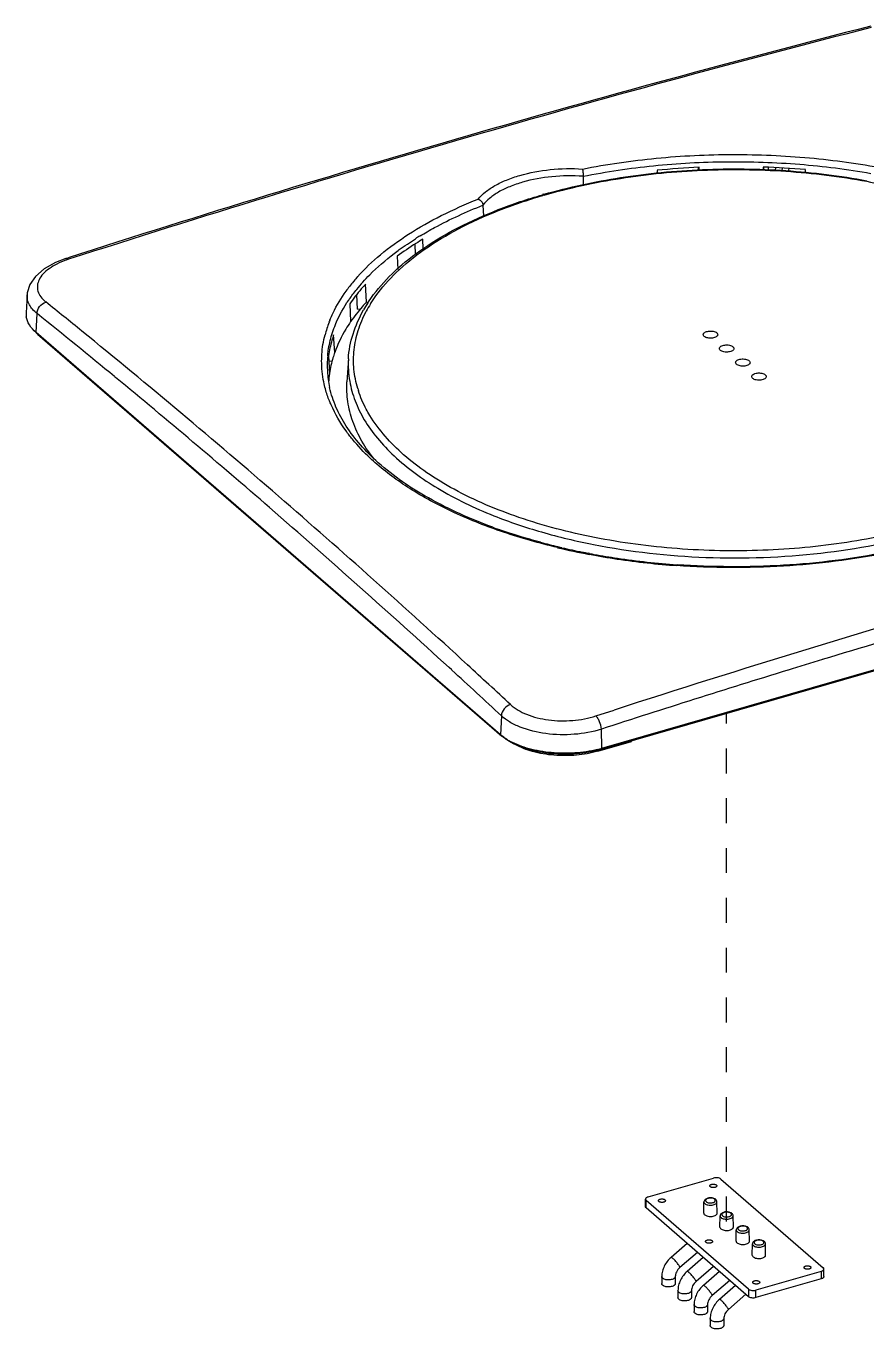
# Model space of a CAD drawing. Header units: millimetres. Extents: x -1 to 407, y -1 to 283.
# Drawn here: x 88 to 166.1, y 95.5 to 216.4 of the extents above; entities that cross this region are included whole.
import ezdxf

# ---------------------------------------------------------------- set-up
doc = ezdxf.new("R2010")
doc.units = ezdxf.units.MM
doc.header["$LTSCALE"] = 23.1
doc.linetypes.add('DASHED', pattern=[0.2, 0.1, -0.1])
doc.layers.get('0').update_dxf_attribs({"linetype": 'CONTINUOUS'})
doc.layers.add('_754668', color=7, linetype='CONTINUOUS')

msp = doc.modelspace()

# ---------------------------------------------------------------- linework, layer by layer
at = {"color": 4, "linetype": 'DASHED'}
msp.add_line((153.04, 105.44), (153.04, 152.61), dxfattribs=at)
at = {"color": 7, "linetype": 'Continuous'}
for p, q in [((145.76, 107.72), (151.82, 109.47)), ((152.5, 109.38), (162, 101.15)), ((145.51, 106.81), (145.51, 107.5)), ((155.07, 99.15), (145.57, 107.38)), ((145.57, 106.69), (145.57, 107.38)), ((155.07, 98.46), (145.57, 106.69)), ((150.91, 106.22), (150.93, 107.26)), ((152.16, 106.22), (152.14, 107.26)), ((152.41, 104.92), (152.43, 105.96)), ((153.66, 104.92), (153.64, 105.96)), ((153.91, 103.62), (153.93, 104.66)), ((155.16, 103.62), (155.14, 104.66)), ((149.37, 103.4), (147.88, 102.11)), ((155.41, 102.32), (155.43, 103.36)), ((156.66, 102.32), (156.64, 103.36)), ((150.32, 102.57), (148.7, 101.17)), ((150.87, 102.1), (149.38, 100.81)), ((151.82, 101.27), (150.2, 99.87)), ((152.37, 100.8), (150.88, 99.51)), ((161.82, 100.81), (155.76, 99.06)), ((161.82, 100.81), (161.82, 100.12)), ((162.07, 100.33), (162.07, 101.03)), ((147.02, 100.33), (147.02, 99.68)), ((148.27, 100.33), (148.27, 99.68)), ((153.32, 99.97), (151.7, 98.57)), ((153.87, 99.5), (152.38, 98.21)), ((155.07, 99.15), (155.07, 98.46)), ((161.82, 100.12), (155.76, 98.37)), ((148.52, 99.03), (148.52, 98.38)), ((149.77, 99.03), (149.77, 98.38)), ((154.82, 98.68), (153.2, 97.27)), ((155.76, 98.37), (155.76, 99.06)), ((150.02, 97.73), (150.02, 97.08)), ((151.27, 97.73), (151.27, 97.08)), ((151.52, 96.43), (151.52, 95.78)), ((152.77, 96.43), (152.77, 95.78))]:
    msp.add_line(p, q, dxfattribs=at)
for centre in [(151.67, 107.03), (153.17, 105.73), (154.67, 104.43), (156.17, 103.13)]:
    msp.add_arc(centre, 0.58, 60.1381, 64.2357, dxfattribs=at)
for points, knots in [([(151.47, 108.74), (151.47, 108.76), (151.48, 108.79), (151.51, 108.83), (151.57, 108.86), (151.61, 108.88), (151.63, 108.88)], [0, 0, 0, 0, 0.19064, 0.413693, 0.68398, 1, 1, 1, 1]), ([(151.63, 108.88), (151.66, 108.89), (151.71, 108.9), (151.79, 108.91), (151.86, 108.9), (151.92, 108.89), (151.97, 108.88), (152.02, 108.86), (152.08, 108.83), (152.11, 108.79), (152.12, 108.76), (152.12, 108.74)], [0, 0, 0, 0, 0.143732, 0.295126, 0.446484, 0.519805, 0.590321, 0.719784, 0.830494, 0.921896, 1, 1, 1, 1]), ([(152.5, 109.38), (152.46, 109.41), (152.37, 109.46), (152.19, 109.5), (152.01, 109.51), (151.88, 109.49), (151.82, 109.47)], [0, 0, 0, 0, 0.208441, 0.462084, 0.736225, 1, 1, 1, 1]), ([(145.76, 107.72), (145.72, 107.71), (145.66, 107.69), (145.58, 107.64), (145.52, 107.58), (145.51, 107.53), (145.51, 107.5)], [0, 0, 0, 0, 0.316032, 0.58626, 0.809353, 1, 1, 1, 1]), ([(151.92, 107.55), (151.87, 107.57), (151.78, 107.61), (151.62, 107.63), (151.46, 107.63), (151.31, 107.61), (151.17, 107.56), (151.05, 107.49), (150.96, 107.39), (150.94, 107.3), (150.93, 107.26)], [0, 0, 0, 0, 0.126112, 0.261276, 0.400104, 0.535659, 0.662389, 0.779019, 0.889845, 1, 1, 1, 1]), ([(151.96, 108.6), (151.93, 108.59), (151.88, 108.58), (151.79, 108.58), (151.72, 108.58), (151.67, 108.59), (151.62, 108.6), (151.57, 108.62), (151.51, 108.66), (151.48, 108.7), (151.47, 108.73), (151.47, 108.74)], [0, 0, 0, 0, 0.143732, 0.295126, 0.446484, 0.519805, 0.590321, 0.719784, 0.830494, 0.921896, 1, 1, 1, 1]), ([(152.12, 108.74), (152.12, 108.73), (152.11, 108.7), (152.08, 108.66), (152.02, 108.62), (151.98, 108.61), (151.96, 108.6)], [0, 0, 0, 0, 0.19064, 0.413693, 0.68398, 1, 1, 1, 1]), ([(145.51, 107.5), (145.51, 107.48), (145.52, 107.43), (145.55, 107.4), (145.57, 107.38)], [0, 0, 0, 0, 0.460785, 1, 1, 1, 1]), ([(145.57, 106.69), (145.55, 106.7), (145.52, 106.74), (145.51, 106.79), (145.51, 106.81)], [0, 0, 0, 0, 0.539215, 1, 1, 1, 1]), ([(146.71, 107.37), (146.71, 107.38), (146.72, 107.41), (146.75, 107.45), (146.8, 107.49), (146.85, 107.5), (146.87, 107.51)], [0, 0, 0, 0, 0.19064, 0.413693, 0.68398, 1, 1, 1, 1]), ([(147.19, 107.23), (147.17, 107.22), (147.11, 107.21), (147.03, 107.2), (146.96, 107.21), (146.91, 107.22), (146.86, 107.23), (146.8, 107.25), (146.75, 107.28), (146.72, 107.32), (146.71, 107.35), (146.71, 107.37)], [0, 0, 0, 0, 0.143732, 0.295126, 0.446484, 0.519805, 0.590321, 0.719784, 0.830494, 0.921896, 1, 1, 1, 1]), ([(146.87, 107.51), (146.89, 107.52), (146.95, 107.53), (147.03, 107.53), (147.1, 107.53), (147.16, 107.52), (147.2, 107.51), (147.26, 107.49), (147.31, 107.45), (147.35, 107.41), (147.36, 107.38), (147.36, 107.37)], [0, 0, 0, 0, 0.143732, 0.295126, 0.446484, 0.519805, 0.590321, 0.719784, 0.830494, 0.921896, 1, 1, 1, 1]), ([(147.36, 107.37), (147.36, 107.35), (147.35, 107.32), (147.31, 107.28), (147.26, 107.25), (147.22, 107.23), (147.19, 107.23)], [0, 0, 0, 0, 0.19064, 0.413693, 0.68398, 1, 1, 1, 1]), ([(150.93, 107.26), (150.93, 107.23), (150.95, 107.17), (150.99, 107.13), (151.02, 107.1)], [0, 0, 0, 0, 0.460564, 1, 1, 1, 1]), ([(151.02, 107.1), (151.05, 107.07), (151.15, 107.02), (151.31, 106.97), (151.5, 106.95), (151.69, 106.96), (151.87, 107), (152, 107.05), (152.07, 107.11), (152.11, 107.16), (152.14, 107.21), (152.14, 107.24), (152.14, 107.26)], [0, 0, 0, 0, 0.11411, 0.250743, 0.401357, 0.554282, 0.697404, 0.820642, 0.87316, 0.919633, 0.961191, 1, 1, 1, 1]), ([(151.93, 107.5), (151.9, 107.53), (151.81, 107.57), (151.65, 107.61), (151.48, 107.61), (151.32, 107.59), (151.2, 107.54), (151.13, 107.49), (151.1, 107.45), (151.08, 107.4), (151.09, 107.35), (151.11, 107.31), (151.13, 107.28), (151.14, 107.27)], [0, 0, 0, 0, 0.122648, 0.271904, 0.433234, 0.588437, 0.72109, 0.776101, 0.823654, 0.865832, 0.906482, 0.950123, 1, 1, 1, 1]), ([(151.14, 107.27), (151.18, 107.24), (151.27, 107.19), (151.42, 107.16), (151.6, 107.15), (151.76, 107.18), (151.88, 107.23), (151.95, 107.28), (151.98, 107.32), (151.99, 107.37), (151.99, 107.42), (151.97, 107.46), (151.95, 107.49), (151.93, 107.5)], [0, 0, 0, 0, 0.122648, 0.271904, 0.433234, 0.588437, 0.72109, 0.776101, 0.823654, 0.865832, 0.906482, 0.950123, 1, 1, 1, 1]), ([(152.03, 107.48), (152.02, 107.49), (152, 107.5), (151.98, 107.52), (151.96, 107.53)], [0, 0, 0, 0, 0.24449, 1, 1, 1, 1]), ([(152.14, 107.26), (152.14, 107.3), (152.12, 107.39), (152.06, 107.45), (152.03, 107.48)], [0, 0, 0, 0, 0.498898, 1, 1, 1, 1]), ([(150.91, 106.22), (150.91, 106.19), (150.93, 106.13), (150.97, 106.08), (151, 106.06)], [0, 0, 0, 0, 0.460566, 1, 1, 1, 1]), ([(151, 106.06), (151.04, 106.02), (151.13, 105.97), (151.31, 105.92), (151.5, 105.9), (151.7, 105.91), (151.88, 105.95), (152.01, 106.01), (152.09, 106.07), (152.13, 106.11), (152.16, 106.16), (152.16, 106.2), (152.16, 106.22)], [0, 0, 0, 0, 0.114107, 0.250738, 0.401349, 0.554272, 0.697395, 0.820636, 0.873156, 0.919632, 0.96119, 1, 1, 1, 1]), ([(153.42, 106.25), (153.37, 106.27), (153.28, 106.31), (153.12, 106.33), (152.96, 106.33), (152.81, 106.31), (152.67, 106.26), (152.55, 106.19), (152.46, 106.09), (152.44, 106), (152.43, 105.96)], [0, 0, 0, 0, 0.126112, 0.261276, 0.400104, 0.535659, 0.662389, 0.779019, 0.889845, 1, 1, 1, 1]), ([(152.43, 105.96), (152.43, 105.93), (152.45, 105.87), (152.49, 105.83), (152.52, 105.81)], [0, 0, 0, 0, 0.460564, 1, 1, 1, 1]), ([(152.52, 105.81), (152.55, 105.77), (152.65, 105.72), (152.81, 105.67), (153, 105.65), (153.19, 105.66), (153.37, 105.7), (153.5, 105.75), (153.57, 105.81), (153.61, 105.86), (153.64, 105.91), (153.64, 105.94), (153.64, 105.96)], [0, 0, 0, 0, 0.11411, 0.250743, 0.401357, 0.554282, 0.697404, 0.820642, 0.87316, 0.919633, 0.961191, 1, 1, 1, 1]), ([(153.43, 106.2), (153.4, 106.23), (153.31, 106.27), (153.15, 106.31), (152.98, 106.32), (152.82, 106.29), (152.7, 106.24), (152.63, 106.19), (152.6, 106.15), (152.58, 106.1), (152.59, 106.05), (152.61, 106.01), (152.63, 105.98), (152.64, 105.97)], [0, 0, 0, 0, 0.122648, 0.271904, 0.433234, 0.588437, 0.72109, 0.776101, 0.823654, 0.865832, 0.906482, 0.950123, 1, 1, 1, 1]), ([(152.64, 105.97), (152.68, 105.94), (152.77, 105.89), (152.92, 105.86), (153.1, 105.85), (153.26, 105.88), (153.38, 105.93), (153.45, 105.98), (153.48, 106.02), (153.49, 106.07), (153.49, 106.12), (153.47, 106.16), (153.45, 106.19), (153.43, 106.2)], [0, 0, 0, 0, 0.122648, 0.271904, 0.433234, 0.588437, 0.72109, 0.776101, 0.823654, 0.865832, 0.906482, 0.950123, 1, 1, 1, 1]), ([(153.53, 106.18), (153.52, 106.19), (153.5, 106.21), (153.48, 106.22), (153.46, 106.23)], [0, 0, 0, 0, 0.24449, 1, 1, 1, 1]), ([(153.64, 105.96), (153.64, 106), (153.62, 106.09), (153.56, 106.15), (153.53, 106.18)], [0, 0, 0, 0, 0.498898, 1, 1, 1, 1]), ([(152.41, 104.92), (152.41, 104.89), (152.43, 104.83), (152.47, 104.78), (152.5, 104.76)], [0, 0, 0, 0, 0.460566, 1, 1, 1, 1]), ([(152.5, 104.76), (152.54, 104.73), (152.63, 104.67), (152.81, 104.62), (153, 104.6), (153.2, 104.61), (153.38, 104.65), (153.51, 104.71), (153.59, 104.77), (153.63, 104.81), (153.66, 104.87), (153.66, 104.9), (153.66, 104.92)], [0, 0, 0, 0, 0.114107, 0.250738, 0.401349, 0.554272, 0.697395, 0.820636, 0.873156, 0.919632, 0.96119, 1, 1, 1, 1]), ([(154.92, 104.95), (154.87, 104.98), (154.78, 105.01), (154.62, 105.03), (154.46, 105.03), (154.31, 105.01), (154.17, 104.96), (154.05, 104.89), (153.96, 104.79), (153.94, 104.7), (153.93, 104.66)], [0, 0, 0, 0, 0.126112, 0.261276, 0.400104, 0.535659, 0.662389, 0.779019, 0.889845, 1, 1, 1, 1]), ([(153.93, 104.66), (153.93, 104.63), (153.95, 104.57), (153.99, 104.53), (154.02, 104.51)], [0, 0, 0, 0, 0.460564, 1, 1, 1, 1]), ([(154.02, 104.51), (154.05, 104.47), (154.15, 104.42), (154.31, 104.37), (154.5, 104.35), (154.69, 104.36), (154.87, 104.4), (155, 104.46), (155.07, 104.51), (155.11, 104.56), (155.14, 104.61), (155.14, 104.64), (155.14, 104.66)], [0, 0, 0, 0, 0.11411, 0.250743, 0.401357, 0.554282, 0.697404, 0.820642, 0.87316, 0.919633, 0.961191, 1, 1, 1, 1]), ([(154.93, 104.9), (154.9, 104.93), (154.81, 104.98), (154.65, 105.01), (154.48, 105.02), (154.32, 104.99), (154.2, 104.94), (154.13, 104.89), (154.1, 104.85), (154.08, 104.8), (154.09, 104.75), (154.11, 104.71), (154.13, 104.68), (154.14, 104.67)], [0, 0, 0, 0, 0.122648, 0.271904, 0.433234, 0.588437, 0.72109, 0.776101, 0.823654, 0.865832, 0.906482, 0.950123, 1, 1, 1, 1]), ([(154.14, 104.67), (154.18, 104.64), (154.27, 104.6), (154.42, 104.56), (154.6, 104.55), (154.76, 104.58), (154.88, 104.63), (154.95, 104.68), (154.98, 104.72), (154.99, 104.77), (154.99, 104.82), (154.97, 104.86), (154.95, 104.89), (154.93, 104.9)], [0, 0, 0, 0, 0.122648, 0.271904, 0.433234, 0.588437, 0.72109, 0.776101, 0.823654, 0.865832, 0.906482, 0.950123, 1, 1, 1, 1]), ([(155.03, 104.88), (155.02, 104.89), (155, 104.91), (154.98, 104.92), (154.96, 104.93)], [0, 0, 0, 0, 0.24449, 1, 1, 1, 1]), ([(155.14, 104.66), (155.14, 104.7), (155.12, 104.79), (155.06, 104.85), (155.03, 104.88)], [0, 0, 0, 0, 0.498898, 1, 1, 1, 1]), ([(151.08, 103.58), (151.08, 103.6), (151.09, 103.63), (151.12, 103.66), (151.16, 103.69), (151.23, 103.72), (151.32, 103.74), (151.43, 103.74), (151.53, 103.73), (151.62, 103.71), (151.67, 103.68), (151.69, 103.66)], [0, 0, 0, 0, 0.079722, 0.126473, 0.179265, 0.302942, 0.446252, 0.599134, 0.749574, 0.88601, 1, 1, 1, 1]), ([(151.13, 103.5), (151.11, 103.51), (151.09, 103.53), (151.08, 103.56), (151.08, 103.58)], [0, 0, 0, 0, 0.539158, 1, 1, 1, 1]), ([(151.73, 103.58), (151.73, 103.56), (151.72, 103.53), (151.69, 103.5), (151.65, 103.47), (151.58, 103.44), (151.49, 103.42), (151.39, 103.41), (151.28, 103.42), (151.2, 103.45), (151.14, 103.48), (151.13, 103.5)], [0, 0, 0, 0, 0.079722, 0.126473, 0.179265, 0.302942, 0.446252, 0.599134, 0.749574, 0.88601, 1, 1, 1, 1]), ([(151.69, 103.66), (151.7, 103.65), (151.72, 103.62), (151.73, 103.59), (151.73, 103.58)], [0, 0, 0, 0, 0.539158, 1, 1, 1, 1]), ([(153.91, 103.62), (153.91, 103.59), (153.93, 103.53), (153.97, 103.48), (154, 103.46)], [0, 0, 0, 0, 0.460566, 1, 1, 1, 1]), ([(154, 103.46), (154.04, 103.43), (154.13, 103.37), (154.31, 103.32), (154.5, 103.3), (154.7, 103.31), (154.88, 103.35), (155.01, 103.41), (155.09, 103.47), (155.13, 103.52), (155.16, 103.57), (155.16, 103.6), (155.16, 103.62)], [0, 0, 0, 0, 0.114107, 0.250738, 0.401349, 0.554272, 0.697395, 0.820636, 0.873156, 0.919632, 0.96119, 1, 1, 1, 1]), ([(156.42, 103.65), (156.37, 103.68), (156.28, 103.71), (156.12, 103.73), (155.96, 103.73), (155.81, 103.71), (155.67, 103.67), (155.55, 103.59), (155.46, 103.49), (155.44, 103.4), (155.43, 103.36)], [0, 0, 0, 0, 0.126112, 0.261276, 0.400104, 0.535659, 0.662389, 0.779019, 0.889845, 1, 1, 1, 1]), ([(155.43, 103.36), (155.43, 103.33), (155.45, 103.27), (155.49, 103.23), (155.52, 103.21)], [0, 0, 0, 0, 0.460564, 1, 1, 1, 1]), ([(155.52, 103.21), (155.55, 103.18), (155.65, 103.12), (155.81, 103.07), (156, 103.05), (156.19, 103.06), (156.37, 103.1), (156.5, 103.16), (156.57, 103.22), (156.61, 103.26), (156.64, 103.31), (156.64, 103.35), (156.64, 103.36)], [0, 0, 0, 0, 0.11411, 0.250743, 0.401357, 0.554282, 0.697404, 0.820642, 0.87316, 0.919633, 0.961191, 1, 1, 1, 1]), ([(156.43, 103.6), (156.4, 103.63), (156.31, 103.68), (156.15, 103.71), (155.98, 103.72), (155.82, 103.69), (155.7, 103.64), (155.63, 103.59), (155.6, 103.55), (155.58, 103.5), (155.59, 103.45), (155.61, 103.41), (155.63, 103.38), (155.64, 103.37)], [0, 0, 0, 0, 0.122648, 0.271904, 0.433234, 0.588437, 0.72109, 0.776101, 0.823654, 0.865832, 0.906482, 0.950123, 1, 1, 1, 1]), ([(155.64, 103.37), (155.68, 103.34), (155.77, 103.3), (155.92, 103.26), (156.1, 103.26), (156.26, 103.28), (156.38, 103.33), (156.45, 103.38), (156.48, 103.42), (156.49, 103.47), (156.49, 103.52), (156.47, 103.56), (156.45, 103.59), (156.43, 103.6)], [0, 0, 0, 0, 0.122648, 0.271904, 0.433234, 0.588437, 0.72109, 0.776101, 0.823654, 0.865832, 0.906482, 0.950123, 1, 1, 1, 1]), ([(156.53, 103.58), (156.52, 103.59), (156.5, 103.61), (156.48, 103.62), (156.46, 103.64)], [0, 0, 0, 0, 0.24449, 1, 1, 1, 1]), ([(156.64, 103.36), (156.64, 103.4), (156.62, 103.49), (156.56, 103.56), (156.53, 103.58)], [0, 0, 0, 0, 0.498898, 1, 1, 1, 1]), ([(147.88, 102.11), (147.75, 102), (147.51, 101.74), (147.24, 101.3), (147.06, 100.83), (147.02, 100.49), (147.02, 100.33)], [0, 0, 0, 0, 0.255355, 0.509435, 0.758338, 1, 1, 1, 1]), ([(148.02, 102.03), (148, 102.04), (147.97, 102.07), (147.94, 102.09), (147.91, 102.11), (147.9, 102.11), (147.89, 102.11), (147.88, 102.11)], [0, 0, 0, 0, 0.399628, 0.700599, 0.811702, 0.89688, 1, 1, 1, 1]), ([(148.7, 101.17), (148.7, 101.17), (148.7, 101.18), (148.7, 101.19), (148.7, 101.21), (148.68, 101.24), (148.65, 101.3), (148.58, 101.4), (148.49, 101.53), (148.37, 101.67), (148.25, 101.8), (148.13, 101.92), (148.06, 102), (148.02, 102.03)], [0, 0, 0, 0, 0.012418, 0.02201, 0.034321, 0.067368, 0.111476, 0.229336, 0.378041, 0.544379, 0.713418, 0.869945, 1, 1, 1, 1]), ([(155.41, 102.32), (155.41, 102.29), (155.43, 102.23), (155.47, 102.18), (155.5, 102.16)], [0, 0, 0, 0, 0.460566, 1, 1, 1, 1]), ([(155.5, 102.16), (155.54, 102.13), (155.63, 102.07), (155.81, 102.02), (156, 102), (156.2, 102.01), (156.38, 102.05), (156.51, 102.11), (156.59, 102.17), (156.63, 102.22), (156.66, 102.27), (156.66, 102.3), (156.66, 102.32)], [0, 0, 0, 0, 0.114107, 0.250738, 0.401349, 0.554272, 0.697395, 0.820636, 0.873156, 0.919632, 0.96119, 1, 1, 1, 1]), ([(148.7, 101.17), (148.57, 101.05), (148.4, 100.84), (148.29, 100.54), (148.27, 100.39), (148.27, 100.33)], [0, 0, 0, 0, 0.54274, 0.790992, 1, 1, 1, 1]), ([(149.38, 100.81), (149.25, 100.7), (149.01, 100.44), (148.74, 100), (148.56, 99.53), (148.52, 99.19), (148.52, 99.03)], [0, 0, 0, 0, 0.255355, 0.509435, 0.758338, 1, 1, 1, 1]), ([(149.52, 100.73), (149.5, 100.74), (149.47, 100.77), (149.44, 100.8), (149.41, 100.81), (149.4, 100.81), (149.39, 100.82), (149.38, 100.81)], [0, 0, 0, 0, 0.399628, 0.700599, 0.811702, 0.89688, 1, 1, 1, 1]), ([(150.2, 99.87), (150.2, 99.87), (150.2, 99.88), (150.2, 99.89), (150.2, 99.91), (150.18, 99.94), (150.15, 100), (150.08, 100.1), (149.99, 100.23), (149.87, 100.37), (149.75, 100.5), (149.63, 100.63), (149.56, 100.7), (149.52, 100.73)], [0, 0, 0, 0, 0.012418, 0.02201, 0.034321, 0.067368, 0.111476, 0.229336, 0.378041, 0.544379, 0.713418, 0.869945, 1, 1, 1, 1]), ([(160.22, 101.16), (160.22, 101.18), (160.23, 101.21), (160.26, 101.25), (160.32, 101.28), (160.36, 101.3), (160.38, 101.31)], [0, 0, 0, 0, 0.19064, 0.413693, 0.68398, 1, 1, 1, 1]), ([(160.71, 101.02), (160.68, 101.02), (160.63, 101.01), (160.54, 101), (160.47, 101), (160.42, 101.01), (160.37, 101.03), (160.32, 101.05), (160.26, 101.08), (160.23, 101.12), (160.22, 101.15), (160.22, 101.16)], [0, 0, 0, 0, 0.143732, 0.295126, 0.446484, 0.519805, 0.590321, 0.719784, 0.830494, 0.921896, 1, 1, 1, 1]), ([(160.38, 101.31), (160.41, 101.31), (160.46, 101.32), (160.54, 101.33), (160.61, 101.32), (160.67, 101.32), (160.72, 101.3), (160.77, 101.28), (160.83, 101.25), (160.86, 101.21), (160.87, 101.18), (160.87, 101.16)], [0, 0, 0, 0, 0.143732, 0.295126, 0.446484, 0.519805, 0.590321, 0.719784, 0.830494, 0.921896, 1, 1, 1, 1]), ([(160.87, 101.16), (160.87, 101.15), (160.86, 101.12), (160.83, 101.08), (160.77, 101.05), (160.73, 101.03), (160.71, 101.02)], [0, 0, 0, 0, 0.19064, 0.413693, 0.68398, 1, 1, 1, 1]), ([(161.82, 100.81), (161.85, 100.82), (161.92, 100.84), (162, 100.9), (162.06, 100.96), (162.07, 101), (162.07, 101.03)], [0, 0, 0, 0, 0.316032, 0.58626, 0.809353, 1, 1, 1, 1]), ([(162.07, 101.03), (162.07, 101.05), (162.06, 101.1), (162.02, 101.14), (162, 101.15)], [0, 0, 0, 0, 0.460785, 1, 1, 1, 1]), ([(147.1, 100.17), (147.08, 100.19), (147.03, 100.24), (147.02, 100.3), (147.02, 100.33)], [0, 0, 0, 0, 0.539149, 1, 1, 1, 1]), ([(147.1, 99.52), (147.08, 99.54), (147.03, 99.59), (147.02, 99.65), (147.02, 99.68)], [0, 0, 0, 0, 0.539158, 1, 1, 1, 1]), ([(148.27, 100.33), (148.27, 100.31), (148.26, 100.27), (148.23, 100.22), (148.19, 100.18), (148.11, 100.12), (147.98, 100.06), (147.8, 100.02), (147.6, 100.01), (147.41, 100.03), (147.24, 100.08), (147.14, 100.14), (147.1, 100.17)], [0, 0, 0, 0, 0.038834, 0.080553, 0.127253, 0.179989, 0.303542, 0.44672, 0.599469, 0.749783, 0.886107, 1, 1, 1, 1]), ([(148.27, 99.68), (148.27, 99.66), (148.26, 99.62), (148.23, 99.57), (148.19, 99.53), (148.11, 99.47), (147.98, 99.41), (147.8, 99.37), (147.6, 99.36), (147.41, 99.38), (147.24, 99.43), (147.14, 99.49), (147.1, 99.52)], [0, 0, 0, 0, 0.038835, 0.08056, 0.127269, 0.180012, 0.303576, 0.446756, 0.599499, 0.749802, 0.886114, 1, 1, 1, 1]), ([(150.2, 99.87), (150.07, 99.75), (149.9, 99.55), (149.79, 99.24), (149.77, 99.09), (149.77, 99.03)], [0, 0, 0, 0, 0.54274, 0.790992, 1, 1, 1, 1]), ([(150.88, 99.51), (150.75, 99.4), (150.51, 99.15), (150.24, 98.71), (150.06, 98.23), (150.02, 97.89), (150.02, 97.73)], [0, 0, 0, 0, 0.255355, 0.509435, 0.758338, 1, 1, 1, 1]), ([(151.02, 99.43), (151, 99.45), (150.97, 99.47), (150.94, 99.5), (150.91, 99.51), (150.9, 99.52), (150.89, 99.52), (150.88, 99.51)], [0, 0, 0, 0, 0.399628, 0.700599, 0.811702, 0.89688, 1, 1, 1, 1]), ([(151.7, 98.57), (151.7, 98.57), (151.7, 98.58), (151.7, 98.59), (151.7, 98.61), (151.68, 98.64), (151.65, 98.71), (151.58, 98.8), (151.49, 98.93), (151.37, 99.07), (151.25, 99.2), (151.13, 99.33), (151.06, 99.4), (151.02, 99.43)], [0, 0, 0, 0, 0.012418, 0.02201, 0.034321, 0.067368, 0.111476, 0.229336, 0.378041, 0.544379, 0.713418, 0.869945, 1, 1, 1, 1]), ([(155.07, 99.15), (155.11, 99.12), (155.21, 99.07), (155.38, 99.03), (155.57, 99.02), (155.7, 99.04), (155.76, 99.06)], [0, 0, 0, 0, 0.208441, 0.462084, 0.736225, 1, 1, 1, 1]), ([(155.46, 99.79), (155.46, 99.8), (155.47, 99.84), (155.5, 99.88), (155.55, 99.91), (155.6, 99.92), (155.62, 99.93)], [0, 0, 0, 0, 0.19064, 0.413693, 0.68398, 1, 1, 1, 1]), ([(155.94, 99.65), (155.92, 99.64), (155.86, 99.63), (155.78, 99.63), (155.71, 99.63), (155.66, 99.64), (155.61, 99.65), (155.55, 99.67), (155.5, 99.7), (155.47, 99.74), (155.46, 99.77), (155.46, 99.79)], [0, 0, 0, 0, 0.143732, 0.295126, 0.446484, 0.519805, 0.590321, 0.719784, 0.830494, 0.921896, 1, 1, 1, 1]), ([(155.62, 99.93), (155.64, 99.94), (155.7, 99.95), (155.78, 99.95), (155.85, 99.95), (155.91, 99.94), (155.95, 99.93), (156.01, 99.91), (156.06, 99.88), (156.1, 99.84), (156.11, 99.8), (156.11, 99.79)], [0, 0, 0, 0, 0.143732, 0.295126, 0.446484, 0.519805, 0.590321, 0.719784, 0.830494, 0.921896, 1, 1, 1, 1]), ([(156.11, 99.79), (156.11, 99.77), (156.1, 99.74), (156.06, 99.7), (156.01, 99.67), (155.97, 99.66), (155.94, 99.65)], [0, 0, 0, 0, 0.19064, 0.413693, 0.68398, 1, 1, 1, 1]), ([(162.07, 100.33), (162.07, 100.31), (162.06, 100.26), (162, 100.2), (161.92, 100.15), (161.85, 100.13), (161.82, 100.12)], [0, 0, 0, 0, 0.190647, 0.41374, 0.683968, 1, 1, 1, 1]), ([(148.6, 98.87), (148.58, 98.89), (148.53, 98.94), (148.52, 99), (148.52, 99.03)], [0, 0, 0, 0, 0.539149, 1, 1, 1, 1]), ([(148.6, 98.22), (148.58, 98.24), (148.53, 98.29), (148.52, 98.35), (148.52, 98.38)], [0, 0, 0, 0, 0.539158, 1, 1, 1, 1]), ([(149.77, 99.03), (149.77, 99.01), (149.76, 98.97), (149.73, 98.92), (149.69, 98.88), (149.61, 98.82), (149.48, 98.76), (149.3, 98.72), (149.1, 98.71), (148.91, 98.73), (148.74, 98.78), (148.64, 98.84), (148.6, 98.87)], [0, 0, 0, 0, 0.038834, 0.080553, 0.127253, 0.179989, 0.303542, 0.44672, 0.599469, 0.749783, 0.886107, 1, 1, 1, 1]), ([(149.77, 98.38), (149.77, 98.36), (149.76, 98.32), (149.73, 98.27), (149.69, 98.23), (149.61, 98.17), (149.48, 98.11), (149.3, 98.07), (149.1, 98.06), (148.91, 98.08), (148.74, 98.13), (148.64, 98.19), (148.6, 98.22)], [0, 0, 0, 0, 0.038835, 0.08056, 0.127269, 0.180012, 0.303576, 0.446756, 0.599499, 0.749802, 0.886114, 1, 1, 1, 1]), ([(151.7, 98.57), (151.57, 98.45), (151.4, 98.25), (151.29, 97.94), (151.27, 97.8), (151.27, 97.73)], [0, 0, 0, 0, 0.54274, 0.790992, 1, 1, 1, 1]), ([(152.38, 98.21), (152.25, 98.1), (152.01, 97.85), (151.74, 97.41), (151.56, 96.93), (151.52, 96.59), (151.52, 96.43)], [0, 0, 0, 0, 0.255355, 0.509435, 0.758338, 1, 1, 1, 1]), ([(152.52, 98.13), (152.5, 98.15), (152.47, 98.17), (152.44, 98.2), (152.41, 98.21), (152.4, 98.22), (152.39, 98.22), (152.38, 98.21)], [0, 0, 0, 0, 0.399628, 0.700599, 0.811702, 0.89688, 1, 1, 1, 1]), ([(153.2, 97.27), (153.2, 97.27), (153.2, 97.28), (153.2, 97.29), (153.2, 97.31), (153.18, 97.34), (153.15, 97.41), (153.08, 97.5), (152.99, 97.63), (152.87, 97.77), (152.75, 97.91), (152.63, 98.03), (152.56, 98.1), (152.52, 98.13)], [0, 0, 0, 0, 0.012418, 0.02201, 0.034321, 0.067368, 0.111476, 0.229336, 0.378041, 0.544379, 0.713418, 0.869945, 1, 1, 1, 1]), ([(155.76, 98.37), (155.7, 98.35), (155.57, 98.33), (155.38, 98.34), (155.21, 98.38), (155.11, 98.43), (155.07, 98.46)], [0, 0, 0, 0, 0.263775, 0.537916, 0.791559, 1, 1, 1, 1]), ([(150.1, 97.57), (150.08, 97.59), (150.03, 97.64), (150.02, 97.7), (150.02, 97.73)], [0, 0, 0, 0, 0.539149, 1, 1, 1, 1]), ([(150.1, 96.92), (150.08, 96.94), (150.03, 96.99), (150.02, 97.05), (150.02, 97.08)], [0, 0, 0, 0, 0.539158, 1, 1, 1, 1]), ([(151.27, 97.73), (151.27, 97.71), (151.26, 97.68), (151.23, 97.62), (151.19, 97.58), (151.11, 97.52), (150.98, 97.46), (150.8, 97.42), (150.6, 97.41), (150.41, 97.43), (150.24, 97.48), (150.14, 97.54), (150.1, 97.57)], [0, 0, 0, 0, 0.038834, 0.080553, 0.127253, 0.179989, 0.303542, 0.44672, 0.599469, 0.749783, 0.886107, 1, 1, 1, 1]), ([(151.27, 97.08), (151.27, 97.06), (151.26, 97.03), (151.23, 96.97), (151.19, 96.93), (151.11, 96.87), (150.98, 96.81), (150.8, 96.77), (150.6, 96.76), (150.41, 96.78), (150.24, 96.83), (150.14, 96.89), (150.1, 96.92)], [0, 0, 0, 0, 0.038835, 0.08056, 0.127269, 0.180012, 0.303576, 0.446756, 0.599499, 0.749802, 0.886114, 1, 1, 1, 1]), ([(153.2, 97.27), (153.07, 97.15), (152.9, 96.95), (152.79, 96.64), (152.77, 96.5), (152.77, 96.43)], [0, 0, 0, 0, 0.54274, 0.790992, 1, 1, 1, 1]), ([(151.6, 96.27), (151.58, 96.29), (151.53, 96.34), (151.52, 96.4), (151.52, 96.43)], [0, 0, 0, 0, 0.539149, 1, 1, 1, 1]), ([(151.6, 95.62), (151.58, 95.64), (151.53, 95.69), (151.52, 95.75), (151.52, 95.78)], [0, 0, 0, 0, 0.539158, 1, 1, 1, 1]), ([(152.77, 96.43), (152.77, 96.41), (152.76, 96.38), (152.73, 96.33), (152.69, 96.28), (152.61, 96.22), (152.48, 96.16), (152.3, 96.12), (152.1, 96.11), (151.91, 96.13), (151.74, 96.18), (151.64, 96.24), (151.6, 96.27)], [0, 0, 0, 0, 0.038834, 0.080553, 0.127253, 0.179989, 0.303542, 0.44672, 0.599469, 0.749783, 0.886107, 1, 1, 1, 1]), ([(152.77, 95.78), (152.77, 95.76), (152.76, 95.73), (152.73, 95.68), (152.69, 95.63), (152.61, 95.57), (152.48, 95.51), (152.3, 95.47), (152.1, 95.46), (151.91, 95.48), (151.74, 95.53), (151.64, 95.59), (151.6, 95.62)], [0, 0, 0, 0, 0.038835, 0.08056, 0.127269, 0.180012, 0.303576, 0.446756, 0.599499, 0.749802, 0.886114, 1, 1, 1, 1])]:
    msp.add_open_spline(points, degree=3, knots=knots, dxfattribs=at)
at = {"layer": '_754668', "color": 7, "linetype": 'Continuous'}
for p, q in [((150.41, 203.27), (150.41, 203.02)), ((150.5, 203.03), (150.49, 203.27)), ((156.42, 203.3), (156.42, 203.07)), ((156.49, 203.06), (156.49, 203.3)), ((156.89, 203.27), (156.89, 203.03)), ((157.58, 202.98), (157.61, 203.24)), ((158.2, 202.94), (158.23, 203.21)), ((158.78, 202.9), (158.83, 203.17)), ((139.72, 202.44), (139.72, 201.64)), ((146.58, 202.99), (146.58, 202.73)), ((160.35, 202.79), (160.35, 203.05)), ((130.42, 199.76), (130.47, 198.73)), ((124.1, 196.14), (124.14, 195.18)), ((124.87, 195.7), (124.83, 196.59)), ((91.71, 194.81), (91.92, 194.88)), ((91.71, 194.81), (91.71, 194.81)), ((122.45, 195.01), (122.51, 193.8)), ((118.41, 192.68), (118.44, 192.72)), ((119.62, 190.78), (119.53, 192.43)), ((88.12, 191.44), (88.02, 189.77)), ((118.69, 191.45), (118.76, 190.12)), ((118.05, 190.6), (118.14, 188.95)), ((118.99, 190.06), (118.76, 190.12)), ((88.94, 187.94), (89.03, 189.7)), ((132.04, 150.61), (88.94, 187.94)), ((89.07, 187.8), (89.07, 187.83)), ((89.07, 187.8), (132.17, 150.48)), ((116.66, 186.09), (116.56, 187.72)), ((116, 185.76), (116.01, 185.79)), ((116.08, 185.76), (116.18, 184.13)), ((116.41, 185.25), (116.11, 185.27)), ((117.93, 185.5), (117.8, 183.36)), ((96.33, 183.76), (96.23, 183.84)), ((131.42, 170.94), (131.43, 170.93)), ((141.39, 149.24), (216.04, 170.79)), ((141.46, 149.35), (216.11, 170.9)), ((140.31, 167.43), (140.21, 167.45)), ((127.52, 156.62), (127.28, 156.85)), ((128.97, 157.11), (128.99, 157.1)), ((132.13, 152.37), (132.04, 150.61)), ((140.9, 152.36), (142.6, 152.9)), ((141.08, 149.08), (144.2, 149.98)), ((141.46, 149.35), (141.41, 151.13)), ((144.2, 149.98), (144.2, 150.05)), ((141.08, 149.08), (141.08, 149.18)), ((141.39, 149.24), (141.39, 149.33))]:
    msp.add_line(p, q, dxfattribs=at)
msp.add_lwpolyline([(91.71, 194.81), (90.75, 194.45), (89.69, 193.85), (88.89, 193.15), (88.37, 192.4), (88.13, 191.61), (88.12, 191.43)], dxfattribs=at)
for centre, radius, start, end in [((480.38, -1011.39), 1267.27, 104.34398, 107.85016), ((477.23, -999.67), 1255, 104.33719, 107.87747), ((153.73, 129.23), 74.11, 92.5012, 95.538), ((153.85, 129.23), 74.11, 84.9659, 88.0079), ((150.45, 150.54), 52.25, 105.9761, 106.1021), ((150.39, 151.17), 51.54, 106.1021, 106.2293), ((140.45, 170.78), 30.57, 121.268, 122.2057), ((94.65, 186.39), 8.77, 107.8406, 109.2655), ((130.83, 182.3), 16.19, 140.1212, 142.2505), ((131.59, 181.67), 17.18, 138.1812, 139.969), ((131.59, 181.57), 16.55, 138.1472, 141.1703), ((130.14, 182.84), 15.31, 142.2519, 144.2941), ((-363.85, -374.48), 724.81, 50.90795, 51.24851), ((130.52, 183.65), 12.88, 146.8212, 150.2981), ((130.15, 184.3), 11.96, 148.2624, 152.0371), ((89.75, 189.66), 1.74, 176.5607, 188.3892), ((-369.48, -381.51), 732.47, 50.52012, 51.24609), ((126.04, 185.09), 10.61, 159.0158, 165.6357), ((126.6, 184.89), 11.21, 158.0563, 159.0792), ((91.41, 190.51), 3.58, 226.0029, 227.0575), ((91.52, 190.64), 3.75, 227.0655, 229.1173), ((-381.71, -396.37), 753.06, 49.09035, 50.90302), ((125.46, 184.88), 9.49, 174.6958, 183.4553), ((126.97, 184.96), 9.05, 176.5729, 189.8817), ((125.32, 184.89), 9.36, 183.5286, 192.7323), ((125.62, 182.81), 9.54, 172.0324, 176.9126), ((-391.28, -407.77), 766.6, 49.10332, 50.50099), ((128.18, 185.56), 9.8, 196.759, 197.9732), ((-417.78, -438.24), 808.32, 47.43666, 49.10182), ((-423.3, -444.54), 815.35, 47.52536, 49.09371), ((148.07, 215.64), 48.74, 249.9222, 250.6065), ((151.17, 225.8), 59.36, 254.9624, 256.5605), ((152.17, 230.56), 64.32, 256.6794, 259.3571), ((151.56, 227.41), 61.02, 256.5573, 256.9185), ((152.06, 229.62), 63.29, 256.9296, 258.6805), ((152.35, 231.03), 64.73, 258.677, 258.8398), ((152.43, 231.46), 65.16, 258.84, 259.1906), ((152.91, 234.52), 68.34, 259.3643, 261.5711), ((152.57, 232.19), 65.91, 259.2748, 259.6625), ((152.93, 234.21), 67.96, 259.6727, 261.5148), ((153.56, 239.26), 73.13, 261.6062, 265.9764), ((153.56, 238.77), 72.56, 261.5523, 265.9516), ((509.17, -982.17), 1192.8, 106.10753, 107.89777), ((507.01, -974.56), 1183.57, 106.40369, 106.9519), ((508.86, -980.65), 1189.93, 106.95142, 107.11198), ((-444.8, -468.09), 847.24, 47.08212, 47.5057), ((-443.5, -466.54), 846.56, 47.08174, 47.4488), ((510.95, -987.42), 1197.02, 107.11238, 107.98201), ((134.68, 153.67), 4.04, 229.1106, 230.2434), ((134.8, 153.81), 4.23, 230.2443, 231.4804), ((135.82, 155.31), 6.04, 238.4369, 241.7444), ((138.48, 159.74), 10.81, 283.7929, 284.3649), ((138.51, 159.24), 10.4, 284.2562, 284.8469), ((138.56, 159.41), 10.47, 284.3613, 285.5748), ((138.6, 158.9), 10.05, 284.8429, 286.0971), ((138.64, 159.14), 10.19, 285.5793, 285.7786), ((138.67, 159.04), 10.09, 285.7784, 286.1018)]:
    msp.add_arc(centre, radius, start, end, dxfattribs=at)
for points, knots in [([(139.66, 203.11), (141.92, 203.56), (146.56, 204.23), (153.62, 204.57), (160.68, 204.26), (165.33, 203.62), (167.6, 203.18)], [0, 0, 0, 0, 0.2465, 0.499686, 0.753039, 1, 1, 1, 1]), ([(129.99, 200.32), (130.19, 200.57), (130.67, 201.03), (131.56, 201.62), (132.64, 202.13), (134.33, 202.71), (136.7, 203.14), (138.66, 203.18), (139.66, 203.11)], [0, 0, 0, 0, 0.090286, 0.192748, 0.30798, 0.434713, 0.710804, 1, 1, 1, 1]), ([(136.07, 200.77), (138.41, 201.43), (143.28, 202.48), (150.82, 203.2), (158.49, 203.11), (163.57, 202.49), (166.06, 202.03)], [0, 0, 0, 0, 0.240596, 0.493244, 0.749356, 1, 1, 1, 1]), ([(139.72, 202.44), (141.88, 202.87), (146.3, 203.53), (153.03, 203.89), (159.78, 203.66), (164.24, 203.1), (166.43, 202.71)], [0, 0, 0, 0, 0.245925, 0.498635, 0.752045, 1, 1, 1, 1]), ([(139.72, 202.44), (138.75, 202.51), (136.86, 202.48), (134.99, 202.15), (134.1, 201.89)], [0, 0, 0, 0, 0.511399, 1, 1, 1, 1]), ([(136.1, 200.69), (138.42, 201.36), (143.29, 202.41), (150.82, 203.14), (158.49, 203.05), (163.57, 202.42), (166.05, 201.97)], [0, 0, 0, 0, 0.240307, 0.493037, 0.749332, 1, 1, 1, 1]), ([(139.66, 203.11), (139.67, 203.07), (139.68, 202.98), (139.71, 202.75), (139.72, 202.57), (139.72, 202.44)], [0, 0, 0, 0, 0.183343, 0.435047, 1, 1, 1, 1]), ([(166.05, 201.97), (167.81, 201.64), (171.19, 200.86), (175.94, 199.27), (180.12, 197.31), (183.62, 195.03), (186.35, 192.49), (187.97, 190.12), (188.76, 188.18), (189.11, 186.73), (189.21, 185.28), (189.12, 184.32), (189.04, 183.84)], [0, 0, 0, 0, 0.167381, 0.324343, 0.468535, 0.598474, 0.713915, 0.816351, 0.863894, 0.909795, 0.95487, 1, 1, 1, 1]), ([(122.25, 193.64), (123.08, 194.42), (124.97, 195.9), (128.2, 197.79), (131.91, 199.44), (134.57, 200.33), (135.96, 200.73)], [0, 0, 0, 0, 0.219166, 0.459544, 0.720484, 1, 1, 1, 1]), ([(134.1, 201.89), (133.7, 201.77), (132.93, 201.51), (131.9, 201.02), (131.05, 200.44), (130.6, 199.99), (130.42, 199.76)], [0, 0, 0, 0, 0.292911, 0.558363, 0.793739, 1, 1, 1, 1]), ([(118.79, 193.12), (119.44, 193.85), (120.94, 195.27), (123.56, 197.16), (126.61, 198.88), (128.82, 199.86), (129.99, 200.32)], [0, 0, 0, 0, 0.219655, 0.459592, 0.720035, 1, 1, 1, 1]), ([(122.36, 193.5), (123.17, 194.28), (125.02, 195.77), (128.22, 197.69), (131.92, 199.35), (134.59, 200.25), (135.99, 200.66)], [0, 0, 0, 0, 0.217104, 0.456925, 0.718626, 1, 1, 1, 1]), ([(124.59, 196.91), (125.03, 197.17), (126.9, 198.25), (128.88, 199.15), (130.42, 199.75)], [0, 0, 0, 0, 0.238016, 1, 1, 1, 1]), ([(129.99, 200.32), (130.1, 200.28), (130.31, 200.12), (130.41, 199.88), (130.42, 199.75)], [0, 0, 0, 0, 0.49352, 1, 1, 1, 1]), ([(122.19, 195.28), (122.34, 195.4), (122.99, 195.87), (123.65, 196.32), (124.16, 196.64)], [0, 0, 0, 0, 0.244179, 1, 1, 1, 1]), ([(124.83, 196.59), (124.62, 196.47), (123.81, 195.97), (123.02, 195.43), (122.45, 195.01)], [0, 0, 0, 0, 0.256811, 1, 1, 1, 1]), ([(91.96, 194.73), (91.93, 194.77), (91.85, 194.82), (91.75, 194.83), (91.71, 194.81)], [0, 0, 0, 0, 0.546747, 1, 1, 1, 1]), ([(119.26, 192.61), (119.47, 192.84), (120.38, 193.8), (121.39, 194.67), (122.19, 195.28)], [0, 0, 0, 0, 0.238961, 1, 1, 1, 1]), ([(91.76, 194.67), (91.46, 194.56), (90.9, 194.33), (90.17, 193.9), (89.6, 193.42), (89.21, 192.88), (89.03, 192.32), (89.09, 191.74), (89.37, 191.21), (89.67, 190.91), (89.84, 190.77)], [0, 0, 0, 0, 0.171088, 0.325388, 0.459353, 0.575509, 0.677597, 0.775463, 0.880025, 1, 1, 1, 1]), ([(119.75, 190.7), (119.91, 190.96), (120.66, 192.01), (121.54, 192.97), (122.25, 193.64)], [0, 0, 0, 0, 0.239303, 1, 1, 1, 1]), ([(119.98, 190.59), (120.14, 190.85), (120.83, 191.89), (121.68, 192.84), (122.36, 193.5)], [0, 0, 0, 0, 0.238257, 1, 1, 1, 1]), ([(119.53, 192.43), (119.39, 192.28), (118.87, 191.7), (118.38, 191.08), (118.05, 190.6)], [0, 0, 0, 0, 0.257356, 1, 1, 1, 1]), ([(89.03, 189.7), (88.88, 189.82), (88.61, 190.07), (88.31, 190.5), (88.13, 190.96), (88.11, 191.28), (88.12, 191.43)], [0, 0, 0, 0, 0.28368, 0.539509, 0.773548, 1, 1, 1, 1]), ([(116.2, 189.08), (116.3, 189.31), (116.71, 190.25), (117.25, 191.14), (117.71, 191.78)], [0, 0, 0, 0, 0.241811, 1, 1, 1, 1]), ([(117.8, 190.71), (117.87, 190.82), (118.15, 191.24), (118.46, 191.64), (118.7, 191.94)], [0, 0, 0, 0, 0.245455, 1, 1, 1, 1]), ([(89.03, 189.7), (89.03, 189.93), (89.22, 190.4), (89.62, 190.7), (89.84, 190.77)], [0, 0, 0, 0, 0.4973, 1, 1, 1, 1]), ([(116.4, 187.75), (116.48, 188), (116.84, 189.04), (117.35, 190.01), (117.8, 190.71)], [0, 0, 0, 0, 0.241986, 1, 1, 1, 1]), ([(117.93, 185.5), (117.98, 186.28), (118.28, 187.86), (118.94, 189.33), (119.34, 190.03)], [0, 0, 0, 0, 0.488684, 1, 1, 1, 1]), ([(119.62, 190.78), (119.48, 190.63), (118.96, 190.05), (118.47, 189.43), (118.14, 188.95)], [0, 0, 0, 0, 0.257356, 1, 1, 1, 1]), ([(118.8, 182.74), (118.62, 183.32), (118.38, 184.52), (118.4, 186.36), (118.79, 188.18), (119.29, 189.34), (119.59, 189.91)], [0, 0, 0, 0, 0.247812, 0.492122, 0.7405, 1, 1, 1, 1]), ([(88.94, 187.94), (88.7, 188.14), (88.3, 188.58), (88.07, 189.14), (88.03, 189.41)], [0, 0, 0, 0, 0.536641, 1, 1, 1, 1]), ([(118.14, 188.95), (117.98, 188.72), (117.4, 187.82), (116.93, 186.84), (116.66, 186.09)], [0, 0, 0, 0, 0.259591, 1, 1, 1, 1]), ([(115.45, 185.3), (115.45, 185.5), (115.47, 186.32), (115.61, 187.13), (115.76, 187.73)], [0, 0, 0, 0, 0.248379, 1, 1, 1, 1]), ([(116.01, 185.79), (116.02, 185.95), (116.1, 186.62), (116.25, 187.27), (116.4, 187.75)], [0, 0, 0, 0, 0.247573, 1, 1, 1, 1]), ([(116.56, 187.72), (116.51, 187.56), (116.3, 186.92), (116.15, 186.26), (116.08, 185.76)], [0, 0, 0, 0, 0.253784, 1, 1, 1, 1]), ([(150.96, 187.58), (150.94, 187.59), (150.9, 187.63), (150.86, 187.7), (150.87, 187.75)], [0, 0, 0, 0, 0.285581, 1, 1, 1, 1]), ([(150.87, 187.75), (150.87, 187.79), (150.9, 187.87), (151.01, 187.96), (151.17, 188.03), (151.44, 188.09), (151.72, 188.08), (151.97, 188.01), (152.08, 187.95), (152.12, 187.91)], [0, 0, 0, 0, 0.079767, 0.179339, 0.303576, 0.447296, 0.749816, 0.886233, 1, 1, 1, 1]), ([(152.21, 187.75), (152.21, 187.71), (152.18, 187.63), (152.07, 187.53), (151.91, 187.46), (151.64, 187.4), (151.36, 187.41), (151.1, 187.48), (151, 187.54), (150.96, 187.58)], [0, 0, 0, 0, 0.079329, 0.177985, 0.301607, 0.445233, 0.748726, 0.885781, 1, 1, 1, 1]), ([(152.12, 187.91), (152.13, 187.9), (152.18, 187.86), (152.21, 187.79), (152.21, 187.75)], [0, 0, 0, 0, 0.284506, 1, 1, 1, 1]), ([(152.46, 186.28), (152.44, 186.3), (152.4, 186.34), (152.36, 186.41), (152.37, 186.46)], [0, 0, 0, 0, 0.285346, 1, 1, 1, 1]), ([(152.37, 186.46), (152.37, 186.49), (152.4, 186.58), (152.51, 186.67), (152.68, 186.74), (152.94, 186.8), (153.22, 186.79), (153.47, 186.72), (153.58, 186.66), (153.62, 186.62)], [0, 0, 0, 0, 0.079949, 0.179572, 0.30376, 0.447381, 0.749722, 0.886138, 1, 1, 1, 1]), ([(153.71, 186.46), (153.71, 186.42), (153.68, 186.33), (153.57, 186.24), (153.41, 186.17), (153.14, 186.11), (152.86, 186.11), (152.6, 186.19), (152.5, 186.25), (152.46, 186.28)], [0, 0, 0, 0, 0.079516, 0.178226, 0.301801, 0.44533, 0.748642, 0.885692, 1, 1, 1, 1]), ([(153.62, 186.62), (153.63, 186.61), (153.68, 186.56), (153.71, 186.5), (153.71, 186.46)], [0, 0, 0, 0, 0.284282, 1, 1, 1, 1]), ([(115.8, 182.7), (115.74, 182.92), (115.54, 183.77), (115.45, 184.64), (115.45, 185.3)], [0, 0, 0, 0, 0.253226, 1, 1, 1, 1]), ([(116.66, 186.09), (116.6, 185.93), (116.4, 185.29), (116.25, 184.63), (116.18, 184.13)], [0, 0, 0, 0, 0.253784, 1, 1, 1, 1]), ([(153.96, 184.99), (153.94, 185), (153.9, 185.04), (153.86, 185.11), (153.87, 185.16)], [0, 0, 0, 0, 0.285114, 1, 1, 1, 1]), ([(153.87, 185.16), (153.87, 185.19), (153.9, 185.28), (154.01, 185.37), (154.18, 185.44), (154.44, 185.5), (154.72, 185.49), (154.97, 185.42), (155.08, 185.36), (155.12, 185.32)], [0, 0, 0, 0, 0.08013, 0.179804, 0.303944, 0.447467, 0.749629, 0.886044, 1, 1, 1, 1]), ([(155.21, 185.16), (155.21, 185.12), (155.18, 185.03), (155.07, 184.94), (154.91, 184.86), (154.64, 184.81), (154.36, 184.81), (154.1, 184.89), (154, 184.95), (153.96, 184.99)], [0, 0, 0, 0, 0.079703, 0.178467, 0.301996, 0.445427, 0.748557, 0.885603, 1, 1, 1, 1]), ([(155.12, 185.32), (155.13, 185.31), (155.18, 185.26), (155.21, 185.2), (155.21, 185.16)], [0, 0, 0, 0, 0.284059, 1, 1, 1, 1]), ([(155.46, 183.68), (155.44, 183.69), (155.4, 183.74), (155.36, 183.81), (155.37, 183.85)], [0, 0, 0, 0, 0.284883, 1, 1, 1, 1]), ([(155.37, 183.85), (155.37, 183.89), (155.4, 183.98), (155.51, 184.07), (155.67, 184.14), (155.94, 184.2), (156.22, 184.19), (156.47, 184.11), (156.58, 184.05), (156.62, 184.02)], [0, 0, 0, 0, 0.080311, 0.180035, 0.304127, 0.447552, 0.749535, 0.88595, 1, 1, 1, 1]), ([(156.71, 183.85), (156.71, 183.81), (156.68, 183.73), (156.57, 183.63), (156.41, 183.56), (156.14, 183.5), (155.86, 183.51), (155.6, 183.58), (155.5, 183.64), (155.46, 183.68)], [0, 0, 0, 0, 0.079889, 0.178707, 0.302189, 0.445524, 0.748473, 0.885514, 1, 1, 1, 1]), ([(156.62, 184.02), (156.63, 184), (156.68, 183.96), (156.71, 183.9), (156.71, 183.85)], [0, 0, 0, 0, 0.283839, 1, 1, 1, 1]), ([(116.33, 181.22), (116.27, 181.34), (116.07, 181.82), (115.9, 182.32), (115.8, 182.7)], [0, 0, 0, 0, 0.253663, 1, 1, 1, 1]), ([(120.7, 175.86), (120.12, 176.38), (119.05, 177.44), (117.72, 179.18), (116.74, 180.96), (116.33, 182.21), (116.19, 182.83)], [0, 0, 0, 0, 0.278803, 0.536235, 0.77515, 1, 1, 1, 1]), ([(120.34, 176.16), (119.5, 177.22), (118.46, 178.96), (117.82, 181.5), (117.77, 182.75), (117.8, 183.36)], [0, 0, 0, 0, 0.522045, 0.763593, 1, 1, 1, 1]), ([(118.05, 183.41), (118.16, 182.79), (118.51, 181.56), (119.38, 179.78), (120.62, 178.06), (122.79, 175.78), (126.36, 173.22), (129.63, 171.65), (131.42, 170.94)], [0, 0, 0, 0, 0.098197, 0.201444, 0.311786, 0.430641, 0.696321, 1, 1, 1, 1]), ([(119.92, 180.25), (119.8, 180.44), (119.39, 181.17), (119.05, 181.94), (118.86, 182.54)], [0, 0, 0, 0, 0.257563, 1, 1, 1, 1]), ([(118.31, 178.03), (118.1, 178.28), (117.34, 179.28), (116.7, 180.37), (116.33, 181.22)], [0, 0, 0, 0, 0.261628, 1, 1, 1, 1]), ([(171.48, 170.05), (169.09, 169.36), (164.09, 168.29), (156.36, 167.58), (148.5, 167.73), (140.9, 168.74), (133.93, 170.55), (128.75, 172.73), (125.25, 174.85), (122.47, 176.97), (120.75, 178.88), (119.92, 180.25)], [0, 0, 0, 0, 0.134854, 0.276727, 0.420374, 0.560379, 0.691659, 0.810007, 0.863486, 0.912924, 1, 1, 1, 1]), ([(120.58, 175.71), (120.37, 175.89), (119.57, 176.62), (118.82, 177.41), (118.31, 178.03)], [0, 0, 0, 0, 0.259527, 1, 1, 1, 1]), ([(137.35, 167.98), (135.66, 168.38), (132.41, 169.29), (127.88, 171.07), (123.92, 173.16), (121.6, 174.83), (120.58, 175.71)], [0, 0, 0, 0, 0.280575, 0.542532, 0.782875, 1, 1, 1, 1]), ([(131.34, 169.86), (129.29, 170.61), (125.53, 172.28), (122.12, 174.59), (120.7, 175.86)], [0, 0, 0, 0, 0.535449, 1, 1, 1, 1]), ([(131.43, 170.93), (132.88, 170.36), (135.94, 169.33), (142.47, 167.77), (151.17, 166.81), (161.62, 167.19), (168.48, 168.49), (171.72, 169.43)], [0, 0, 0, 0, 0.114288, 0.235612, 0.491806, 0.752336, 1, 1, 1, 1]), ([(135.77, 168.47), (135.44, 168.56), (134.13, 168.92), (132.84, 169.33), (131.89, 169.67)], [0, 0, 0, 0, 0.254812, 1, 1, 1, 1]), ([(167.9, 167.47), (164.74, 166.85), (158.25, 166.05), (151.72, 166.08), (148.43, 166.31)], [0, 0, 0, 0, 0.49425, 1, 1, 1, 1]), ([(167.89, 167.55), (164.73, 166.92), (158.25, 166.12), (151.72, 166.16), (148.44, 166.39)], [0, 0, 0, 0, 0.49409, 1, 1, 1, 1]), ([(132.98, 153.42), (132.75, 153.34), (132.35, 153.05), (132.14, 152.6), (132.13, 152.37)], [0, 0, 0, 0, 0.507555, 1, 1, 1, 1]), ([(141.41, 151.13), (140.6, 150.87), (138.87, 150.56), (136.31, 150.62), (134.28, 151.1), (132.92, 151.75), (132.36, 152.16), (132.13, 152.37)], [0, 0, 0, 0, 0.263983, 0.536456, 0.789136, 0.900896, 1, 1, 1, 1]), ([(132.98, 153.42), (133.4, 153.02), (134.55, 152.38), (136.54, 151.91), (138.73, 151.86), (140.21, 152.13), (140.9, 152.36)], [0, 0, 0, 0, 0.210506, 0.463305, 0.735821, 1, 1, 1, 1]), ([(141.41, 151.13), (141.39, 151.37), (141.3, 151.72), (141.1, 152.12), (140.97, 152.29), (140.9, 152.36)], [0, 0, 0, 0, 0.528491, 0.793825, 1, 1, 1, 1]), ([(132.66, 150.16), (132.61, 150.19), (132.45, 150.3), (132.28, 150.41), (132.17, 150.5)], [0, 0, 0, 0, 0.2582, 1, 1, 1, 1]), ([(132.63, 150.13), (132.59, 150.16), (132.43, 150.27), (132.28, 150.38), (132.17, 150.48)], [0, 0, 0, 0, 0.258675, 1, 1, 1, 1]), ([(141.07, 149.16), (140.34, 148.97), (138.81, 148.75), (136.54, 148.81), (134.42, 149.23), (133.16, 149.78), (132.63, 150.13)], [0, 0, 0, 0, 0.260442, 0.529279, 0.782594, 1, 1, 1, 1]), ([(141.05, 149.24), (140.37, 149.07), (138.93, 148.86), (136.79, 148.89), (134.76, 149.23), (133.51, 149.7), (132.96, 149.99)], [0, 0, 0, 0, 0.256622, 0.521755, 0.775494, 1, 1, 1, 1]), ([(141.08, 149.08), (140.44, 148.89), (139.08, 148.66), (137.03, 148.65), (135.09, 148.97), (133.91, 149.42), (133.4, 149.71)], [0, 0, 0, 0, 0.25446, 0.521012, 0.776458, 1, 1, 1, 1])]:
    msp.add_open_spline(points, degree=3, knots=knots, dxfattribs=at)

doc.saveas('drawing.dxf')
